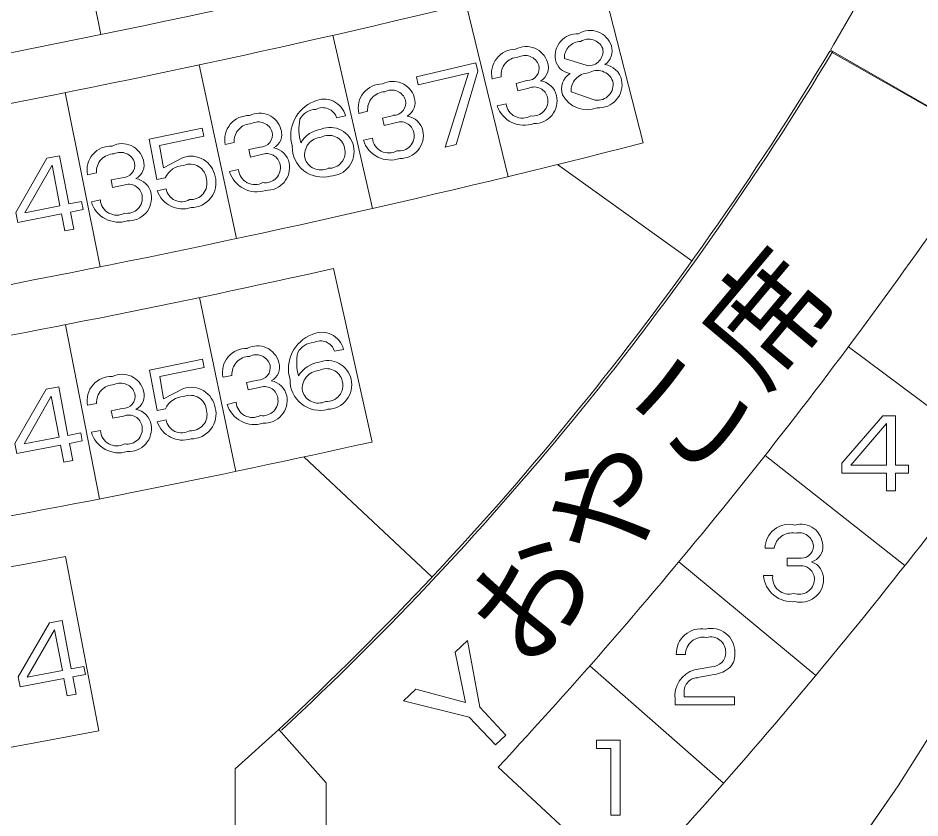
# Model space of a CAD drawing. Units: millimetres on the paper. Extents: x -1 to 280, y -216 to -20.
# Drawn here: x 106.4 to 124.84, y -155.38 to -139.02 of the extents above; entities that cross this region are included whole.
import ezdxf
from ezdxf.enums import TextEntityAlignment as Align

# ---------------------------------------------------------------- set-up
doc = ezdxf.new("R2010")
doc.units = ezdxf.units.MM
for name, color, linetype, lineweight in [('0-0', 7, 'Continuous', 9), ('0-C', 7, 'Continuous', 9), ('0-F', 7, 'Continuous', 9)]:
    doc.layers.add(name, color=color, linetype=linetype, lineweight=lineweight)
doc.styles.add('HGｺﾞｼｯｸE', font='')
doc.styles.get('HGｺﾞｼｯｸE').set_extended_font_data('HGｺﾞｼｯｸE')

msp = doc.modelspace()

# ---------------------------------------------------------------- linework, layer by layer
at = {"layer": '0-0'}
for p, q in [((107.368, -135.8), (108.1, -139.359)), ((118.284, -138.058), (119.186, -141.575)), ((115.568, -138.734), (116.424, -142.265)), ((112.844, -139.374), (113.652, -142.917)), ((110.111, -139.978), (110.872, -143.532)), ((107.371, -140.546), (108.086, -144.111)), ((120.179, -143.984), (117.436, -142.016)), ((113.642, -147.691), (112.852, -144.145)), ((110.117, -144.735), (110.86, -148.292)), ((107.373, -145.292), (108.071, -148.854)), ((123.383, -145.745), (126.299, -147.921)), ((114.866, -150.45), (112.251, -147.995)), ((121.68, -147.966), (124.535, -150.217)), ((108.056, -153.598), (107.375, -150.03)), ((119.918, -150.139), (122.713, -152.468)), ((118.098, -152.265), (120.829, -154.67)), ((118.887, -156.818), (116.221, -154.341))]:
    msp.add_line(p, q, dxfattribs=at)
for centre, radius, start, end in [((65.917, 65.849), 209.498, 277.72135, 285.51057), ((65.693, 67.401), 212.082, 277.5529, 284.35764), ((65.818, 66.709), 215.013, 277.54391, 284.37155), ((39.654, -83.28), 104.461, 317.13592, 324.81068), ((66.12, 65.567), 214.856, 277.33811, 282.56258), ((39.198, -82.916), 108.683, 317.15792, 324.74111), ((65.603, 68.405), 221.371, 277.37732, 282.53307), ((65.863, 67.481), 221.437, 277.18427, 280.80506), ((65.858, 67.474), 225.063, 277.18572, 280.80651)]:
    msp.add_arc(centre, radius, start, end, dxfattribs=at)
at = {"layer": '0-F'}
for p, q in [((117.574, -139.847), (118.042, -139.994)), ((116.281, -140.222), (116.1, -140.267)), ((117.711, -140.533), (118.207, -140.697)), ((116.2, -140.817), (116.384, -140.772)), ((113.101, -141.022), (112.919, -141.063)), ((113.553, -140.925), (113.371, -140.97)), ((110.824, -141.568), (110.641, -141.609)), ((113.465, -141.52), (113.649, -141.479)), ((110.728, -142.162), (110.912, -142.121)), ((108.008, -142.187), (107.824, -142.225)), ((109.248, -142.553), (109.431, -142.512)), ((107.903, -142.778), (108.088, -142.741)), ((113.058, -145.796), (112.875, -145.833)), ((110.777, -146.329), (110.595, -146.366)), ((108.01, -146.903), (107.827, -146.937)), ((110.679, -146.92), (110.863, -146.879)), ((109.249, -147.275), (109.432, -147.237)), ((107.903, -147.49), (108.089, -147.456)), ((121.865, -149.863), (121.678, -149.863)), ((121.645, -150.423), (121.834, -150.423)), ((120.049, -152.037), (119.863, -152.037)), ((120.236, -152.348), (120.586, -152.287)), ((120.64, -152.447), (120.294, -152.509))]:
    msp.add_line(p, q, dxfattribs=at)
for points in [[(128.888, -126.855), (127.563, -130.491), (126.854, -132.199), (125.159, -135.799), (123.977, -138.008), (123.078, -139.569), (123.014, -139.675), (127.56, -142.291), (126.645, -144.401), (129.446, -145.57), (128.973, -146.592), (127.344, -149.805), (125.757, -152.573)], [(111.715, -164.434), (113.673, -167.308), (114.911, -166.146), (116.946, -164.1), (119.541, -161.213), (117.168, -159.323), (118.261, -158), (119.784, -156.029), (122.161, -157.919), (122.611, -157.307), (124.401, -154.721), (125.757, -152.573), (127.344, -149.803), (128.973, -146.592), (129.446, -145.567), (126.645, -144.401), (127.561, -142.291), (123.003, -139.695)], [(116.846, -140.455), (116.623, -140.509), (116.586, -140.356), (116.81, -140.301)], [(114.115, -141.165), (113.892, -141.216), (113.856, -141.066), (114.082, -141.011)], [(109.415, -142.29), (109.244, -142.324), (109.087, -141.497), (110.166, -141.272)], [(110.166, -141.272), (110.201, -141.436), (109.295, -141.627), (109.376, -142.081), (109.78, -141.87)], [(111.383, -141.814), (111.159, -141.865), (111.125, -141.711), (111.352, -141.66)], [(108.563, -142.44), (108.338, -142.484), (108.306, -142.331), (108.534, -142.286)], [(109.418, -147.012), (109.247, -147.046), (109.094, -146.22), (110.174, -145.998)], [(110.174, -145.998), (110.208, -146.165), (109.301, -146.349), (109.38, -146.807), (109.785, -146.595)], [(111.335, -146.578), (111.111, -146.626), (111.078, -146.472), (111.305, -146.424)], [(108.564, -147.159), (108.34, -147.203), (108.309, -147.05), (108.536, -147.005)], [(122.359, -150.225), (122.13, -150.225), (122.13, -150.065), (122.361, -150.065)], [(120.026, -152.85), (120.026, -152.898), (121.056, -152.898), (121.056, -153.065), (119.837, -153.065), (119.837, -152.956)], [(111.736, -153.567), (111.893, -153.747), (112.704, -154.66), (112.704, -157.732), (111.915, -158.397), (110.657, -159.419), (109.113, -160.606), (109.456, -161.231)], [(124.401, -154.721), (122.61, -157.307)]]:
    msp.add_lwpolyline(points, dxfattribs=at)
for points in [[(115.762, -139.938), (115.802, -140.106), (115.365, -141.605), (115.139, -141.66), (115.614, -140.147), (114.587, -140.389), (114.548, -140.225)], [(107.249, -141.836), (107.442, -142.823), (107.702, -142.772), (107.734, -142.936), (107.474, -142.987), (107.543, -143.339), (107.362, -143.373), (107.293, -143.025), (106.399, -143.199), (106.359, -142.994), (106.993, -141.884)], [(107.099, -142.028), (106.546, -143.001), (107.261, -142.861)], [(107.237, -146.564), (107.425, -147.555), (107.685, -147.504), (107.716, -147.667), (107.456, -147.719), (107.523, -148.067), (107.342, -148.105), (107.275, -147.753), (106.379, -147.924), (106.341, -147.719), (106.981, -146.612)], [(107.085, -146.756), (106.528, -147.726), (107.244, -147.589)], [(124.346, -147.154), (124.346, -148.162), (124.61, -148.162), (124.61, -148.329), (124.346, -148.329), (124.346, -148.688), (124.162, -148.688), (124.162, -148.329), (123.25, -148.329), (123.25, -148.121), (124.086, -147.154)], [(124.162, -147.315), (123.432, -148.162), (124.162, -148.162)], [(107.304, -151.34), (107.492, -152.331), (107.752, -152.279), (107.783, -152.443), (107.523, -152.495), (107.59, -152.846), (107.409, -152.88), (107.342, -152.529), (106.446, -152.699), (106.407, -152.495), (107.048, -151.388)], [(107.152, -151.531), (106.594, -152.498), (107.311, -152.365)], [(114.538, -152.747), (115.554, -153.018), (115.341, -151.99), (115.593, -151.749), (115.845, -153.115), (116.379, -153.682), (116.165, -153.883), (115.631, -153.316), (114.284, -152.985)], [(108.245, -159.313), (110.845, -157.248), (110.845, -154.372), (111.735, -153.57), (111.893, -153.747), (112.704, -154.663), (112.704, -157.732), (111.915, -158.397), (110.656, -159.419), (109.113, -160.606), (109.456, -161.231), (108.22, -162.058), (107.102, -159.963)], [(118.712, -153.788), (118.712, -155.322), (118.523, -155.322), (118.523, -153.956), (118.232, -153.956), (118.232, -153.788)]]:
    msp.add_lwpolyline(points, close=True, dxfattribs=at)
for centre, radius, start, end in [((117.84, -139.794), 0.453, 86.608, 190.6389), ((118.103, -139.729), 0.454, 17.7411, 121.3459), ((117.914, -139.838), 0.34, 91.2839, 181.4768), ((118.068, -139.774), 0.32, 24.4084, 120.4412), ((118.205, -139.692), 0.345, 305.2831, 17.0509), ((68.422, -106.875), 63.689, 312.84983, 328.98055), ((68.476, -106.894), 63.687, 312.85109, 328.98181), ((116.576, -140.15), 0.491, 89.6361, 193.8337), ((116.796, -140.055), 0.452, 16.7112, 118.7345), ((118.07, -139.7), 0.295, 264.5714, 11.4542), ((116.641, -140.184), 0.362, 92.5524, 186.0678), ((116.769, -140.084), 0.298, 18.9281, 119.0584), ((116.931, -140.033), 0.317, 299.7803, 19.8268), ((117.739, -139.805), 0.353, 191.924, 261.9034), ((116.807, -140.049), 0.252, 270.8066, 14.1888), ((118.084, -140.517), 0.374, 92.4167, 182.4532), ((118.247, -140.428), 0.336, 19.7762, 122.1726), ((118.344, -140.381), 0.412, 13.1197, 81.595), ((114.071, -140.766), 0.451, 15.9733, 118.1645), ((117.036, -140.692), 0.388, 12.9614, 82.2522), ((117.901, -140.474), 0.383, 123.4533, 197.8868), ((118.256, -140.385), 0.316, 261.0653, 12.9028), ((118.277, -140.381), 0.477, 266.3804, 11.3352), ((113.849, -140.859), 0.49, 88.8281, 193.0626), ((114.043, -140.793), 0.299, 18.0881, 118.0867), ((116.961, -140.707), 0.277, 12.6437, 114.5922), ((112.66, -141.134), 0.455, 14.2582, 115.9825), ((113.914, -140.892), 0.363, 91.8153, 185.3113), ((114.081, -140.758), 0.252, 270.0815, 13.3709), ((114.205, -140.748), 0.317, 299.1952, 19.4238), ((116.928, -140.713), 0.311, 262.5772, 12.4208), ((116.957, -140.71), 0.469, 269.1737, 12.9268), ((118.045, -140.315), 0.579, 208.4917, 290.4143), ((112.733, -141.426), 0.753, 111.2255, 197.0449), ((112.632, -141.154), 0.301, 17.715, 117.9581), ((116.754, -140.629), 0.584, 198.7857, 289.6815), ((116.716, -140.734), 0.335, 186.5231, 300.8139), ((111.121, -141.505), 0.49, 88.0383, 192.2729), ((111.344, -141.416), 0.451, 15.078, 117.3251), ((112.508, -141.276), 0.388, 92.5178, 151.3296), ((114.305, -141.405), 0.384, 11.9715, 81.8049), ((111.186, -141.542), 0.363, 91.1958, 184.1119), ((111.317, -141.443), 0.298, 17.5479, 117.6406), ((113.175, -141.295), 1.028, 168.4859, 195.7892), ((114.225, -141.421), 0.279, 11.3373, 113.2298), ((111.354, -141.408), 0.253, 269.4116, 12.4966), ((111.479, -141.398), 0.318, 298.3596, 18.3049), ((112.692, -141.871), 0.587, 98.5301, 149.6224), ((112.76, -141.749), 0.33, 13.0738, 118.4707), ((112.784, -141.748), 0.49, 13.1386, 111.4181), ((114.195, -141.428), 0.31, 261.6218, 11.4834), ((114.223, -141.423), 0.469, 268.4322, 12.0926), ((108.531, -142.039), 0.45, 14.2576, 116.8775), ((112.626, -141.821), 0.363, 93.7302, 189.6865), ((114.021, -141.339), 0.585, 198.0373, 288.8746), ((113.982, -141.445), 0.335, 185.8489, 299.9629), ((108.305, -142.127), 0.49, 87.3246, 191.5222), ((108.372, -142.163), 0.365, 90.7945, 183.7492), ((108.5, -142.066), 0.299, 16.2621, 116.2983), ((111.49, -142.071), 0.278, 10.7095, 112.6767), ((111.568, -142.058), 0.386, 10.9912, 80.8872), ((112.626, -141.659), 0.614, 178.8425, 285.1944), ((112.763, -141.764), 0.33, 266.3634, 15.8639), ((112.778, -141.754), 0.497, 271.0632, 13.6644), ((108.539, -142.034), 0.253, 268.695, 11.6685), ((108.667, -142.024), 0.315, 297.3028, 17.7537), ((109.936, -142.353), 0.508, 10.659, 107.8366), ((111.487, -142.076), 0.469, 267.5937, 11.2728), ((112.595, -141.787), 0.341, 196.2833, 295.5466), ((109.808, -142.461), 0.428, 92.1616, 156.3637), ((109.92, -142.347), 0.339, 5.0826, 112.276), ((111.286, -141.99), 0.584, 197.1889, 288.1041), ((111.246, -142.092), 0.335, 185.0459, 299.1776), ((111.458, -142.078), 0.311, 260.8853, 10.9093), ((108.746, -142.683), 0.385, 10.2194, 80.2821), ((109.932, -142.399), 0.335, 266.2516, 14.1742), ((109.94, -142.387), 0.511, 270.34, 14.4636), ((108.667, -142.698), 0.279, 10.3032, 112.0276), ((109.748, -142.455), 0.322, 190.1456, 300.1696), ((108.634, -142.703), 0.312, 260.2951, 10.0845), ((108.664, -142.7), 0.468, 266.8261, 10.5422), ((109.773, -142.368), 0.556, 199.4, 287.8083), ((108.463, -142.611), 0.584, 196.6792, 287.4969), ((108.422, -142.716), 0.335, 184.2593, 298.4087), ((112.687, -146.195), 0.753, 110.8797, 196.6395), ((112.615, -145.903), 0.456, 13.5955, 115.5254), ((112.465, -146.045), 0.389, 92.4096, 151.2213), ((112.588, -145.923), 0.301, 17.2184, 117.5744), ((111.074, -146.265), 0.49, 87.7106, 191.9266), ((111.3, -146.175), 0.45, 14.5411, 117.2169), ((113.127, -146.066), 1.025, 168.2328, 195.4231), ((111.141, -146.304), 0.364, 90.9849, 183.9396), ((111.271, -146.204), 0.298, 16.9833, 117.2829), ((112.737, -146.515), 0.489, 12.6957, 111.2215), ((111.308, -146.171), 0.254, 269.2759, 12.2494), ((111.434, -146.162), 0.317, 297.9145, 18.3048), ((112.646, -146.644), 0.592, 98.3627, 148.9315), ((112.578, -146.591), 0.362, 93.3241, 189.2995), ((112.713, -146.519), 0.329, 13.0062, 118.3847), ((108.308, -146.842), 0.49, 86.9862, 191.1468), ((108.535, -146.755), 0.449, 13.8995, 116.6125), ((112.58, -146.428), 0.615, 178.4189, 284.7708), ((112.73, -146.524), 0.498, 270.8095, 13.5597), ((108.374, -146.882), 0.365, 90.39, 183.3254), ((108.504, -146.785), 0.299, 16.3296, 116.1964), ((109.938, -147.079), 0.507, 10.3422, 107.5009), ((111.442, -146.834), 0.278, 10.6449, 112.6122), ((111.521, -146.821), 0.384, 10.7743, 80.7954), ((112.716, -146.533), 0.33, 265.9012, 15.474), ((108.542, -146.751), 0.255, 268.757, 11.2278), ((108.67, -146.741), 0.316, 297.0528, 17.3824), ((109.81, -147.189), 0.43, 91.8539, 155.7173), ((109.922, -147.074), 0.339, 4.7104, 111.849), ((111.408, -146.841), 0.312, 260.8287, 10.6904), ((111.438, -146.838), 0.468, 267.2116, 10.9462), ((112.546, -146.556), 0.339, 196.0208, 295.6238), ((111.237, -146.75), 0.584, 196.9238, 287.8001), ((111.198, -146.853), 0.336, 184.3669, 298.5339), ((108.667, -147.418), 0.279, 9.7949, 111.6127), ((108.746, -147.402), 0.386, 9.7604, 79.9274), ((109.935, -147.126), 0.335, 265.8348, 13.7392), ((109.94, -147.115), 0.512, 270.1482, 14.2717), ((108.665, -147.419), 0.468, 266.5172, 10.1406), ((109.776, -147.096), 0.556, 198.7901, 287.336), ((109.749, -147.181), 0.322, 190.0899, 300.1318), ((108.465, -147.327), 0.585, 196.2288, 287.0075), ((108.423, -147.434), 0.335, 183.8088, 298.082), ((108.635, -147.423), 0.311, 259.8608, 9.7044), ((122.169, -149.863), 0.49, 75.7629, 179.9604), ((122.226, -149.914), 0.365, 79.0915, 172.0269), ((122.412, -149.816), 0.445, 1.8082, 106.0797), ((122.372, -149.844), 0.298, 4.8317, 105.0372), ((122.409, -149.809), 0.26, 259.2446, 357.8272), ((122.543, -149.836), 0.316, 285.8555, 6.2053), ((122.409, -150.498), 0.278, 358.599, 100.4542), ((122.502, -150.491), 0.373, 357.1999, 70.1068), ((122.227, -150.372), 0.584, 185.0574, 275.9336), ((122.166, -150.466), 0.334, 172.7457, 287.0188), ((122.373, -150.49), 0.315, 249.6698, 357.2828), ((122.406, -150.5), 0.468, 255.259, 358.938), ((120.369, -152.016), 0.506, 79.2931, 182.4338), ((120.58, -151.984), 0.481, 359.7951, 104.0296), ((120.415, -152.046), 0.366, 79.6352, 178.6718), ((120.561, -151.988), 0.313, 359.1442, 104.7618), ((120.583, -151.996), 0.291, 270.617, 0.5948), ((120.67, -152.035), 0.393, 318.1808, 7.1542), ((120.53, -151.789), 0.667, 279.4545, 310.4333), ((120.392, -152.886), 0.559, 106.1795, 187.2764), ((120.31, -152.798), 0.289, 93.1201, 190.5452)]:
    msp.add_arc(centre, radius, start, end, dxfattribs=at)

# ---------------------------------------------------------------- texts
at = {"layer": '0-C', "style": 'HGｺﾞｼｯｸE'}
msp.add_text('おやこ席', height=1.833, rotation=50, dxfattribs=at).set_placement((117.208, -152.775), align=Align.BOTTOM_LEFT)

doc.saveas('drawing.dxf')
